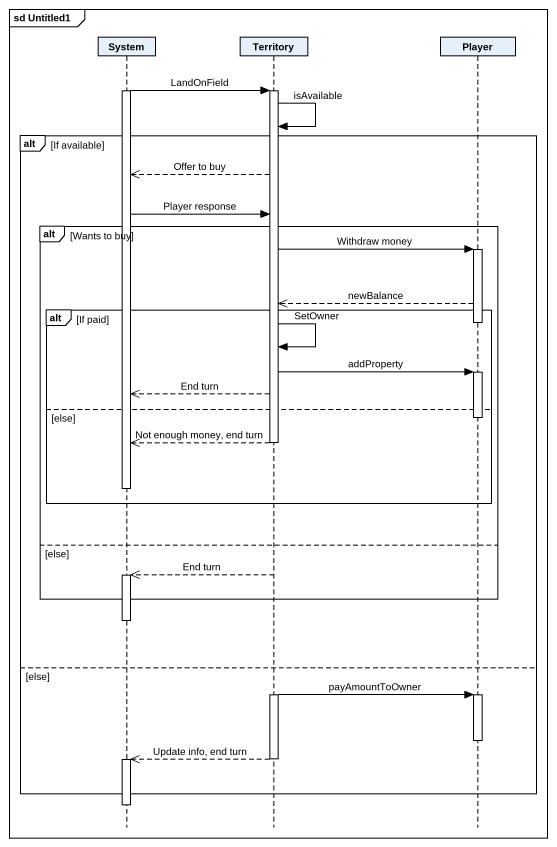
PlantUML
@startuml
mainframe sd Untitled1
hide footbox
participant System
participant Territory
participant Player

activate System
System -> Territory : LandOnField
activate Territory
Territory -> Territory : isAvailable
alt If available
  Territory -->> System : Offer to buy
  System -> Territory : Player response
  alt Wants to buy
    Territory -> Player : Withdraw money
    activate Player
    Player -->> Territory : newBalance
    alt If paid
      deactivate Player
      Territory -> Territory : SetOwner
      Territory -> Player : addProperty
      activate Player
      Territory -->> System : End turn
    else else
      deactivate Player
      Territory -->> System : Not enough money, end turn
      deactivate Territory
      deactivate System
    end
  else else
    Territory -->> System : End turn
    activate System
  end
  deactivate System
else else
  activate Territory
  Territory -> Player : payAmountToOwner
  activate Player
  deactivate Player
  Territory -->> System : Update info, end turn
  deactivate Territory
  activate System
end
deactivate System
@enduml
